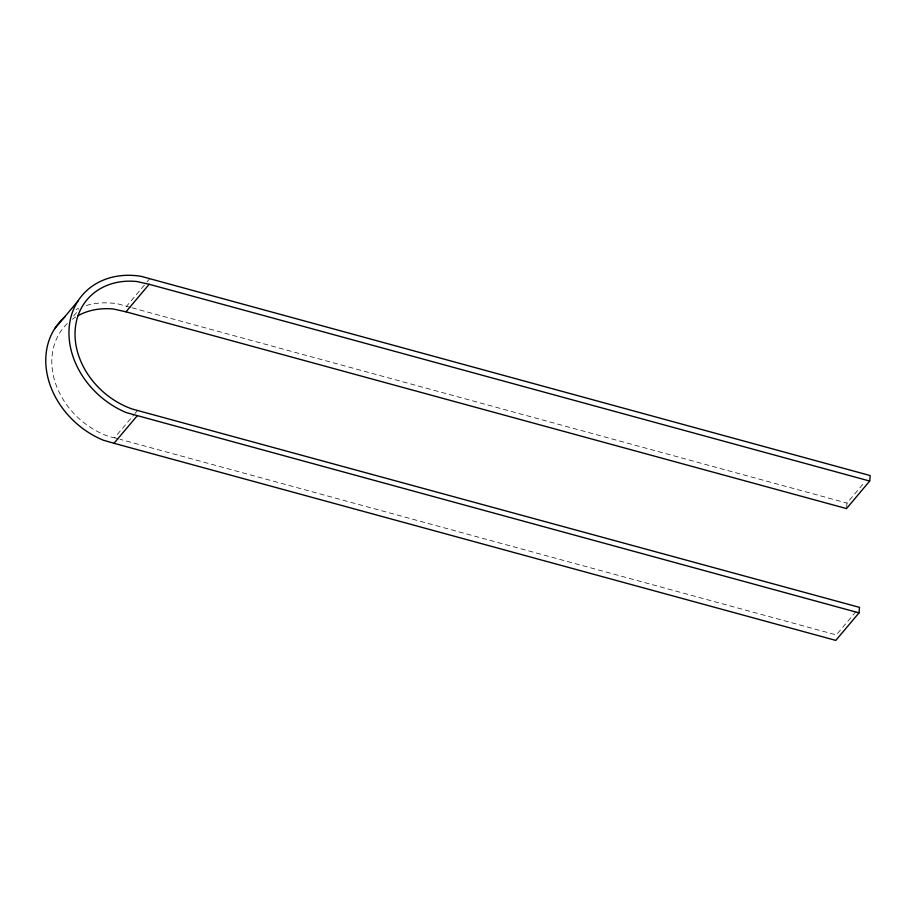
<?xml version="1.0" encoding="UTF-8"?>
<svg xmlns="http://www.w3.org/2000/svg" width="916" height="916" viewBox="0 0 916 916"><rect width="100%" height="100%" fill="white"/><g stroke="black" fill="none" stroke-linecap="round" stroke-linejoin="round"><path stroke-width="0.69" stroke-dasharray="4.58 3.44" d="M846.624 507.212L847.002 503.102L864.853 481.919M73.566 316.112L78.925 309.757M86.241 305.497A80.322 65.402 40.1 0 1 117.946 303.872L126.488 306.333L146.113 283.033M147.007 281.968L149.686 278.796M67.326 323.531A73.784 60.09 40.1 0 0 109.153 436.6L114.523 437.791L134.148 414.501M135.041 413.437L137.721 410.265M855.933 611.613L836.308 634.914L120.042 439.302M126.488 306.333L130.622 307.455M132.007 307.833L847.002 503.102M114.523 437.791L118.668 438.924M76.074 309.494A80.322 65.402 40.1 0 1 78.536 308.337M72.353 319.295A73.784 60.09 40.1 0 1 75.673 317.05"/><path stroke-width="1.37" d="M869.696 481.049L870.2 475.564L141.144 276.334A80.322 65.402 40.1 0 0 69.33 325.936A80.322 65.402 40.1 0 0 126.408 412.635L859.002 612.861L859.506 607.377L132.351 409.063A73.784 60.09 40.1 0 1 75.055 332.004A73.784 60.09 40.1 0 1 136.69 281.498L149.182 284.281L869.696 481.049L846.51 508.586L125.984 311.818L113.504 309.024A73.784 60.09 40.1 0 0 77.986 315.699M54.628 328.787L77.814 301.25M125.984 311.818L149.182 284.281M64.887 316.947A80.322 65.402 40.1 0 0 103.21 440.172L114.019 443.287L137.217 415.75M859.002 612.861L835.804 640.399L114.019 443.287"/></g></svg>
